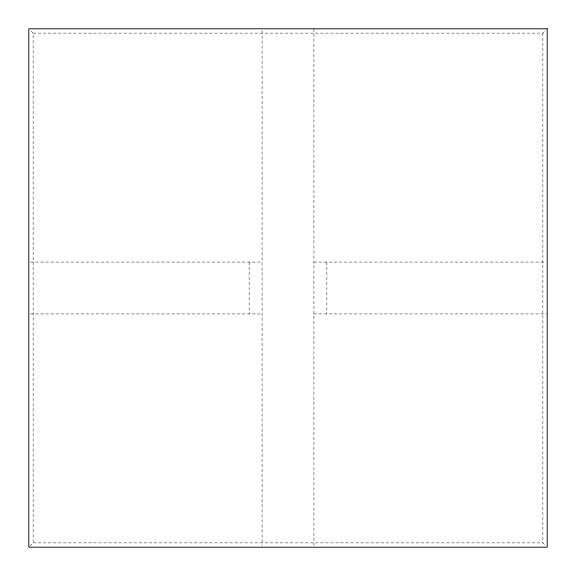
<?xml version="1.0" encoding="UTF-8"?>
<svg xmlns="http://www.w3.org/2000/svg" width="576" height="576" viewBox="0 0 576 576"><rect width="100%" height="100%" fill="white"/><g stroke="black" fill="none" stroke-linecap="round" stroke-linejoin="round"><path stroke-width="0.43" stroke-dasharray="2.88 2.16" d="M30.031 545.969L33.12 542.88L33.12 33.12L30.031 30.031M33.12 33.12L542.88 33.12L545.969 30.031M30.593 262.08L262.08 262.08M313.92 262.08L545.407 262.08M30.593 313.92L262.08 313.92M313.92 313.92L547.2 313.92M33.12 542.88L542.88 542.88L545.969 545.969M542.88 33.12L542.88 542.88M326.88 262.08L326.88 313.92M313.92 28.8L313.92 545.407M262.08 30.593L262.08 545.407M249.12 262.08L249.12 313.92"/><path stroke-width="0.86" d="M547.2 28.8L28.8 28.8L28.8 547.2L547.2 547.2L547.2 28.8"/></g></svg>
